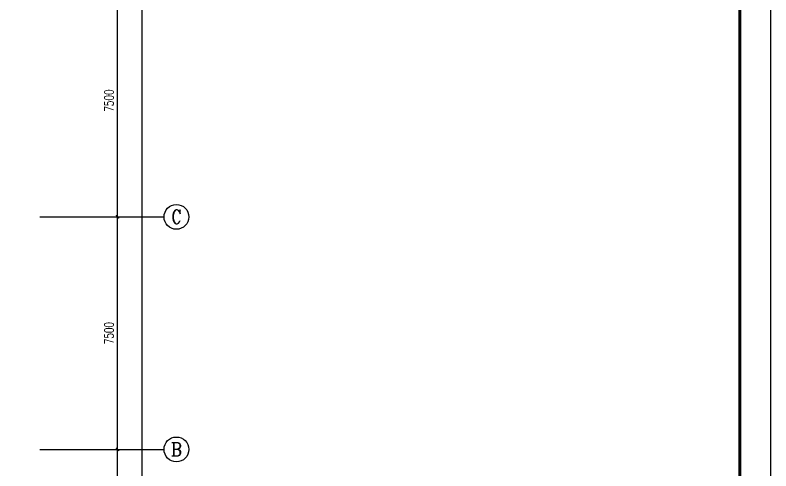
# Model space of a CAD drawing. Extents: x 4532298 to 10139194, y -639876 to -207028.
# Drawn here: x 5190941 to 5215300, y -335591 to -320892 of the extents above; entities that cross this region are included whole.
import ezdxf
from ezdxf.enums import TextEntityAlignment as Align

# ---------------------------------------------------------------- set-up
doc = ezdxf.new("R2010")
doc.units = 0
doc.header["$LTSCALE"] = 1000
doc.header["$MEASUREMENT"] = 0
doc.layers.get('0').update_dxf_attribs({"linetype": 'CONTINUOUS'})
doc.layers.get('Defpoints').update_dxf_attribs({"linetype": 'CONTINUOUS'})
for name, color, linetype in [('AXIS_TEXT', 7, 'CONTINUOUS'), ('PUB_TITLE', 4, 'CONTINUOUS'), ('建筑底图', 251, 'CONTINUOUS')]:
    doc.layers.add(name, color=color, linetype=linetype)
doc.styles.add('_TCH_AXIS', font='COMPLEX', dxfattribs={"bigfont": 'GBCBIG'})
doc.styles.add('_TCH_DIM_T3', font='SIMPLEX', dxfattribs={"width": 0.705882, "bigfont": 'GBCBIG'})
doc.styles.add('COMPLEX', font='COMPLEX')
doc.dimstyles.new('_TCH_ARCH&&100', dxfattribs={"dimtxt": 297.5, "dimasz": 100, "dimexe": 250, "dimexo": 300, "dimgap": 126.25, "dimtad": 1, "dimdec": 0, "dimzin": 0, "dimdsep": 46, "dimtxsty": '_TCH_DIM_T3', "dimblk": 'ARCHTICK', "dimcen": 0.09, "dimclrt": 7, "dimazin": 2, "dimtfac": 1, "dimtdec": 0, "dimtix": 1, "dimtmove": 2, "dimatfit": 3, "dimfxl": 0, "dimtolj": 1, "dimtzin": 0, "dimarcsym": 0})

# ---------------------------------------------------------------- blocks, each defined once
blk = doc.blocks.new('_ArchTick')
at = {"color": 0, "linetype": 'ByBlock', "const_width": 0.4}
blk.add_lwpolyline([(-0.5, -0.5), (0.5, 0.5)], dxfattribs=at)
blk = doc.blocks.new('*D1000')
at = {"layer": 'Defpoints', "color": 0, "transparency": 16777216}
for p in [(5191741, -297098), (5195041, -297098), (5191741, -342698)]:
    blk.add_point(p, dxfattribs=at)
at = {"layer": '建筑底图', "color": 0, "lineweight": -2, "transparency": 16777216}
for p, q in [((5192041, -297098), (5195291, -297098)), ((5195041, -342698), (5195041, -297098)), ((5192041, -342698), (5195291, -342698))]:
    blk.add_line(p, q, dxfattribs=at)
at = {"layer": '建筑底图', "color": 0, "lineweight": -2, "transparency": 16777216, "xscale": 100, "yscale": 100, "zscale": 100}
for p, rotation in [((5195041, -297098), 90), ((5195041, -342698), 270)]:
    blk.add_blockref('_ArchTick', p, dxfattribs=dict(at, rotation=rotation))
at = {"layer": '建筑底图', "color": 7, "transparency": 16777216, "insert": (5194766, -319898), "char_height": 297.5, "attachment_point": 5, "rotation": 90, "style": '_TCH_DIM_T3'}
blk.add_mtext('\\A1;45600', dxfattribs=at)
blk = doc.blocks.new('*D1001')
at = {"layer": 'Defpoints', "color": 0, "transparency": 16777216}
for p in [(5191741, -334898), (5194241, -334898), (5191741, -342398)]:
    blk.add_point(p, dxfattribs=at)
at = {"layer": '建筑底图', "color": 0, "lineweight": -2, "transparency": 16777216}
for p, q in [((5192041, -334898), (5194491, -334898)), ((5194241, -342398), (5194241, -334898)), ((5192041, -342398), (5194491, -342398))]:
    blk.add_line(p, q, dxfattribs=at)
at = {"layer": '建筑底图', "color": 0, "lineweight": -2, "transparency": 16777216, "xscale": 100, "yscale": 100, "zscale": 100}
for p, rotation in [((5194241, -334898), 90), ((5194241, -342398), 270)]:
    blk.add_blockref('_ArchTick', p, dxfattribs=dict(at, rotation=rotation))
at = {"layer": '建筑底图', "color": 7, "transparency": 16777216, "insert": (5193966, -338648), "char_height": 297.5, "attachment_point": 5, "rotation": 90, "style": '_TCH_DIM_T3'}
blk.add_mtext('\\A1;7500', dxfattribs=at)
blk = doc.blocks.new('*D1002')
at = {"layer": 'Defpoints', "color": 0, "transparency": 16777216}
for p in [(5191741, -327398), (5194241, -327398), (5191741, -334898)]:
    blk.add_point(p, dxfattribs=at)
at = {"layer": '建筑底图', "color": 0, "lineweight": -2, "transparency": 16777216}
for p, q in [((5192041, -327398), (5194491, -327398)), ((5194241, -334898), (5194241, -327398)), ((5192041, -334898), (5194491, -334898))]:
    blk.add_line(p, q, dxfattribs=at)
at = {"layer": '建筑底图', "color": 0, "lineweight": -2, "transparency": 16777216, "xscale": 100, "yscale": 100, "zscale": 100}
for p, rotation in [((5194241, -327398), 90), ((5194241, -334898), 270)]:
    blk.add_blockref('_ArchTick', p, dxfattribs=dict(at, rotation=rotation))
at = {"layer": '建筑底图', "color": 7, "transparency": 16777216, "insert": (5193966, -331148), "char_height": 297.5, "attachment_point": 5, "rotation": 90, "style": '_TCH_DIM_T3'}
blk.add_mtext('\\A1;7500', dxfattribs=at)
blk = doc.blocks.new('*D1003')
at = {"layer": 'Defpoints', "color": 0, "transparency": 16777216}
for p in [(5191741, -319898), (5194241, -319898), (5191741, -327398)]:
    blk.add_point(p, dxfattribs=at)
at = {"layer": '建筑底图', "color": 0, "lineweight": -2, "transparency": 16777216}
for p, q in [((5192041, -319898), (5194491, -319898)), ((5194241, -327398), (5194241, -319898)), ((5192041, -327398), (5194491, -327398))]:
    blk.add_line(p, q, dxfattribs=at)
at = {"layer": '建筑底图', "color": 0, "lineweight": -2, "transparency": 16777216, "xscale": 100, "yscale": 100, "zscale": 100}
for p, rotation in [((5194241, -319898), 90), ((5194241, -327398), 270)]:
    blk.add_blockref('_ArchTick', p, dxfattribs=dict(at, rotation=rotation))
at = {"layer": '建筑底图', "color": 7, "transparency": 16777216, "insert": (5193966, -323648), "char_height": 297.5, "attachment_point": 5, "rotation": 90, "style": '_TCH_DIM_T3'}
blk.add_mtext('\\A1;7500', dxfattribs=at)
blk = doc.blocks.new('_AXISO')
blk.add_circle((0, 0), 0.5)
at = {"layer": 'AXIS_TEXT', "style": 'COMPLEX', "width": 1.041667}
blk.add_attdef('A', text='', height=0.56, dxfattribs=at).set_placement((-0.25, -0.28), (0.25, -0.28), align=Align.FIT)

msp = doc.modelspace()

# ---------------------------------------------------------------- linework, layer by layer
at = {"layer": 'PUB_TITLE', "color": 4}
msp.add_lwpolyline([(5131200.3, -350158.8), (5215300.3, -350158.8), (5215300.3, -290758.8), (5131200.3, -290758.8)], close=True, dxfattribs=at)
at = {"layer": 'PUB_TITLE', "color": 4, "const_width": 100}
msp.add_lwpolyline([(5133700.3, -349158.8), (5214300.3, -349158.8), (5214300.3, -291758.8), (5133700.3, -291758.8)], close=True, dxfattribs=at)
at = {"layer": '建筑底图'}
for p, q in [((5191740.9, -327398.3), (5195740.9, -327398.3)), ((5191740.9, -334898.3), (5195740.9, -334898.3))]:
    msp.add_line(p, q, dxfattribs=at)

# ---------------------------------------------------------------- block references
ref = msp.add_blockref('_AXISO', (5196140.9, -327398.3), dxfattribs=dict(at, xscale=800, yscale=800, zscale=800))
ref.add_attrib('A', 'C', dxfattribs={"layer": 'AXIS_TEXT', "color": 0, "height": 455.7, "style": '_TCH_AXIS'}).set_placement((5195978.1, -327626.2), (5196303.6, -327626.2), align=Align.FIT)
ref = msp.add_blockref('_AXISO', (5196140.9, -334898.3), dxfattribs=dict(at, xscale=800, yscale=800, zscale=800))
ref.add_attrib('A', 'B', dxfattribs={"layer": 'AXIS_TEXT', "color": 0, "height": 435.3, "style": '_TCH_AXIS'}).set_placement((5195964.7, -335115.9), (5196317.1, -335115.9), align=Align.FIT)

# ---------------------------------------------------------------- dimensions: what is measured, and where the dimension line sits
for p1, p2, distance, picture, middle in [((5191740.9, -342698.3), (5191740.9, -297098.3), -3300, '*D1000', (5194765.9, -319898.3)), ((5191740.9, -327398.3), (5191740.9, -319898.3), -2500, '*D1003', (5193965.9, -323648.3)), ((5191740.9, -334898.3), (5191740.9, -327398.3), -2500, '*D1002', (5193965.9, -331148.3)), ((5191740.9, -342398.3), (5191740.9, -334898.3), -2500, '*D1001', (5193965.9, -338648.3))]:
    dim = msp.add_aligned_dim(p1=p1, p2=p2, distance=distance, dimstyle='_TCH_ARCH&&100', dxfattribs=at)
    dim.commit()
    dim.dimension.update_dxf_attribs({"geometry": picture, "text_midpoint": middle})

doc.saveas('drawing.dxf')
